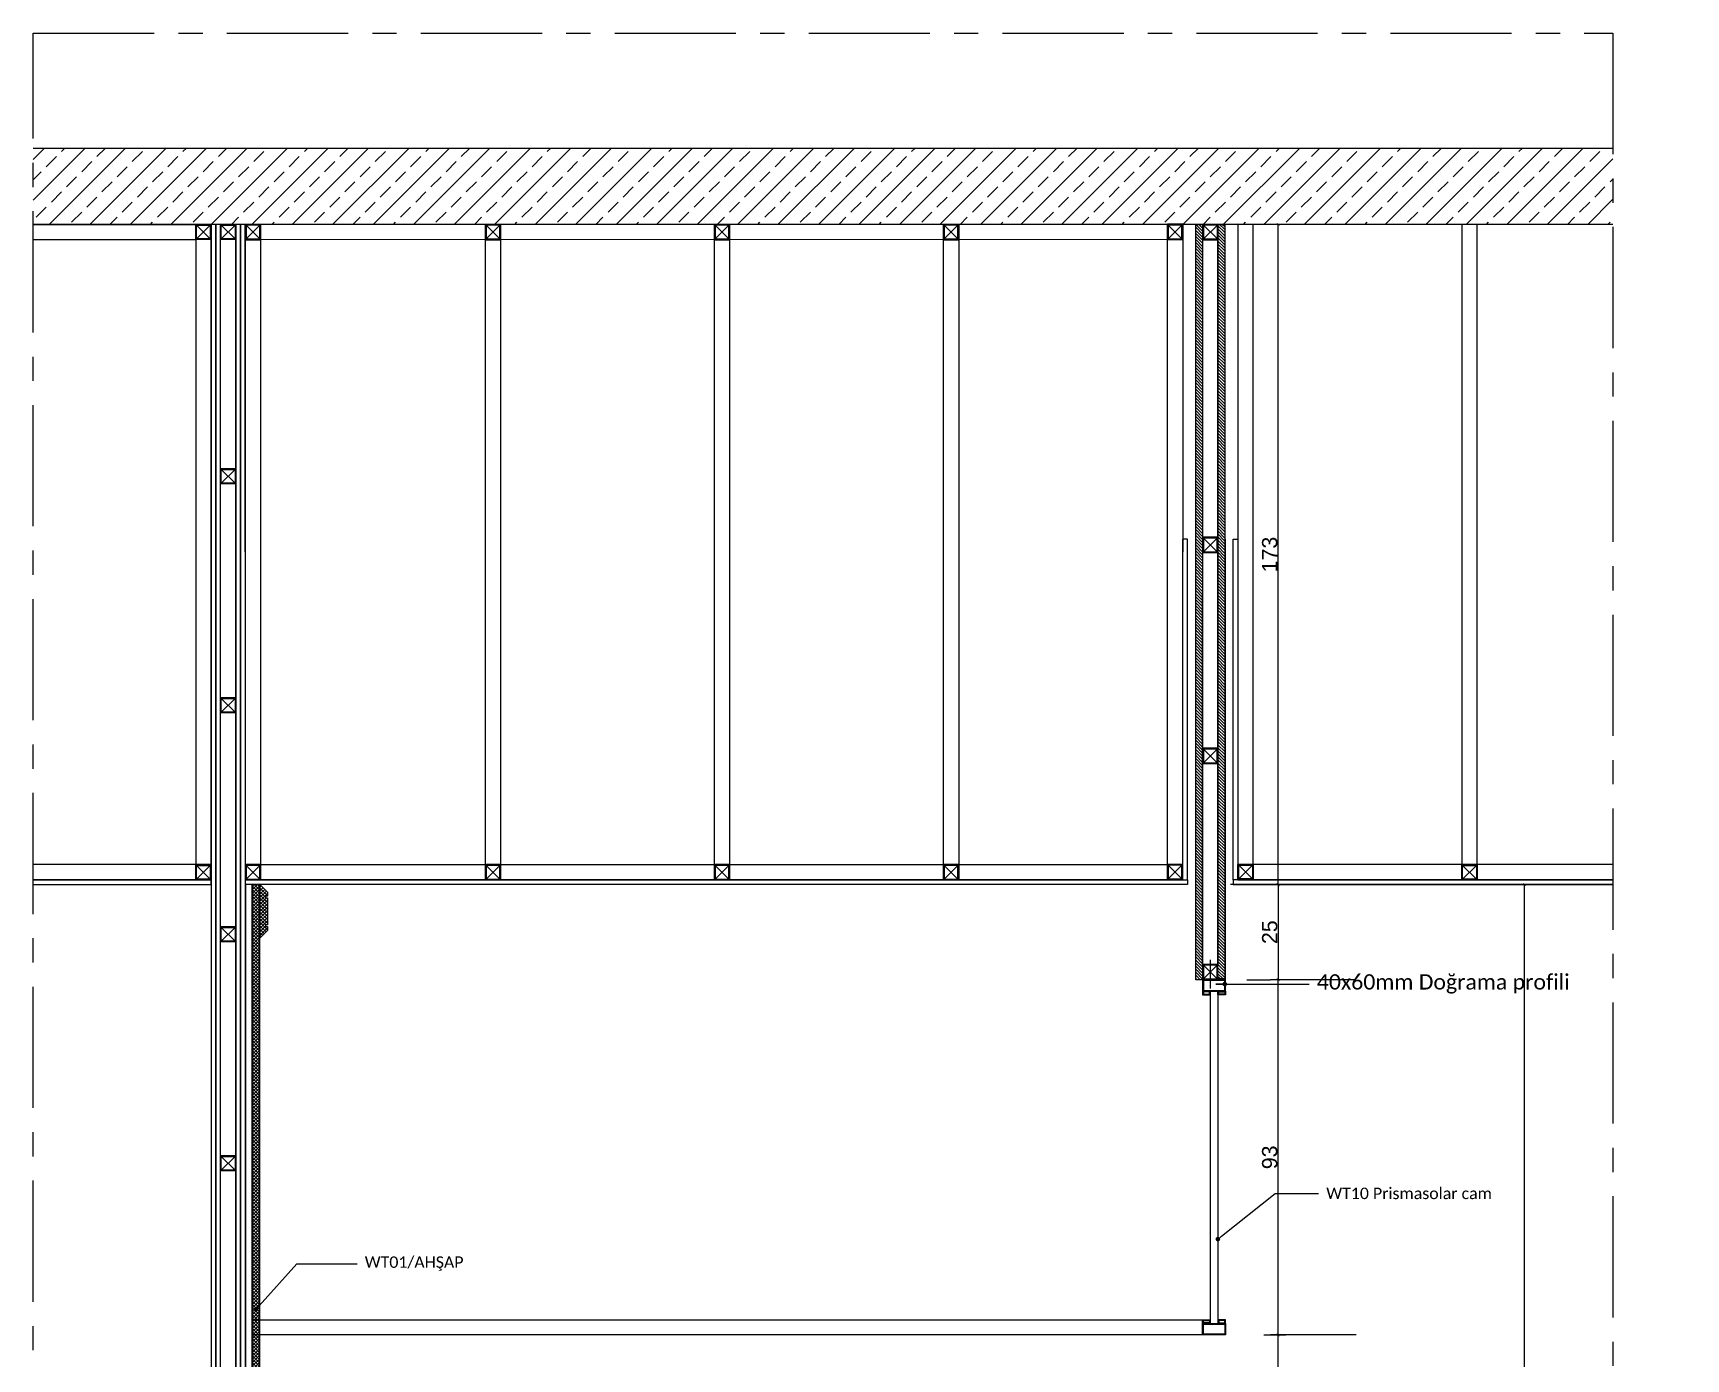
# Model space of a CAD drawing. Header units: millimetres. Extents: x 29001 to 40804, y -8833 to -5892.
# Drawn here: x 35332.3 to 35765.3, y -7001.6 to -6654.2 of the extents above; entities that cross this region are included whole.
import ezdxf
from ezdxf import colors
from ezdxf.entities.mleader import LeaderData, LeaderLine
from ezdxf.math import Vec2, Vec3

# ---------------------------------------------------------------- set-up
doc = ezdxf.new("R2010")
doc.units = ezdxf.units.MM
doc.linetypes.add('CENTER', pattern=[50.8, 31.75, -6.35, 6.35, -6.35])
doc.layers.get('0').update_dxf_attribs({"lineweight": 0})
doc.layers.get('Defpoints').update_dxf_attribs({"lineweight": 0})
for name, color, linetype, lineweight in [('wipeout', 254, 'Continuous', 0), ('xxx_Auto_Duvar_Alcipan', 50, 'Continuous', 0), ('xxx_Auto_Duvar_Duvar Gorunus 01', 253, 'Continuous', 0), ('xxx_Auto_Duvar_Duvar Plan Kesit', 7, 'Continuous', 0), ('xxx_Auto_Duvar_Yesil Alcipan', 93, 'Continuous', 0), ('xxx_Auto_Element_Dograma Cam', 140, 'Continuous', 0), ('xxx_Auto_Element_Dograma Metal', 211, 'Continuous', 0), ('xxx_Auto_Kaplama_Ahşap', 34, 'Continuous', 0), ('xxx_Auto_Kaplama_Ahşap Tarama', 16, 'Continuous', 0), ('xxx_Auto_Kaplama_Aluminyum', 133, 'Continuous', 0), ('xxx_Auto_Konstruksiyon_Metal', 141, 'Continuous', 0), ('xxx_Auto_Konstruksiyon_Metal Ince', 161, 'Continuous', 0), ('xxx_Auto_Olcu_Ic', 33, 'Continuous', 0), ('xxx_Auto_Tasiyici_KolonTarama', 253, 'Continuous', 0), ('xxx_Auto_Yardimci_Aks', 30, 'CENTER', 0), ('xxx_Auto_Yardimci_Yazi', 7, 'Continuous', 0)]:
    doc.layers.add(name, color=color, linetype=linetype, lineweight=lineweight)
doc.styles.add('AUTOBAN', font='')
doc.styles.add('narrow', font='ARIALN.TTF', dxfattribs={"height": 4})
doc.styles.get('AUTOBAN').set_extended_font_data('Helvetica Normal Tr')
doc.dimstyles.new('AUTO_DIM_1-20', dxfattribs={"dimtxt": 4, "dimasz": 0.75, "dimexe": 2, "dimexo": 10, "dimgap": 0.2, "dimtad": 1, "dimdec": 0, "dimrnd": 0.5, "dimdsep": 46, "dimtxsty": 'AUTOBAN', "dimblk": 'ARCHTICK', "dimcen": 2, "dimclrd": 256, "dimclre": 256, "dimclrt": 256, "dimadec": 0, "dimazin": 0, "dimtfac": 1, "dimtdec": 0, "dimtix": 1, "dimtofl": 0, "dimtmove": 1, "dimatfit": 3, "dimfxl": 1, "dimtolj": 1, "dimtzin": 0, "dimlwd": -1, "dimlwe": -1, "dimarcsym": 0})

# ---------------------------------------------------------------- blocks, each defined once
blk = doc.blocks.new('40x40 kutu profil')
at = {"layer": 'xxx_Auto_Konstruksiyon_Metal'}
for points in [[(-1674.77, -595.98), (-1674.77, -599.98), (-1670.77, -599.98), (-1670.77, -595.98), (-1674.77, -595.98)], [(-1670.97, -596.18), (-1674.57, -599.78)], [(-1674.57, -596.18), (-1670.97, -599.78)]]:
    blk.add_lwpolyline(points, dxfattribs=at)
blk.add_lwpolyline([(-1674.57, -596.18), (-1674.57, -599.78), (-1670.97, -599.78), (-1670.97, -596.18)], close=True, dxfattribs=at)
blk = doc.blocks.new('_ArchTick')
at = {"color": 0, "linetype": 'ByBlock', "const_width": 0.15}
blk.add_lwpolyline([(-0.5, -0.5), (0.5, 0.5)], dxfattribs=at)
blk = doc.blocks.new('*D234')
at = {"layer": 'Defpoints', "color": 0, "transparency": 16777216}
for p in [(35644.72, -6995.32), (35658.5, -6995.32), (35640.55, -7075.33)]:
    blk.add_point(p, dxfattribs=at)
at = {"layer": 'xxx_Auto_Olcu_Ic', "transparency": 16777216}
for p, q in [((35654.72, -6995.32), (35660.5, -6995.32)), ((35658.5, -7075.33), (35658.5, -6995.32)), ((35650.55, -7075.33), (35660.5, -7075.33))]:
    blk.add_line(p, q, dxfattribs=at)
at = {"layer": 'xxx_Auto_Olcu_Ic', "transparency": 16777216, "xscale": 0.75, "yscale": 0.75, "zscale": 0.75}
for p, rotation in [((35658.5, -6995.32), 90), ((35658.5, -7075.33), 270)]:
    blk.add_blockref('_ArchTick', p, dxfattribs=dict(at, rotation=rotation))
at = {"layer": 'xxx_Auto_Olcu_Ic', "transparency": 16777216, "insert": (35656.3, -7035.32), "char_height": 4, "attachment_point": 5, "rotation": 90, "style": 'AUTOBAN'}
blk.add_mtext('\\A1;80', dxfattribs=at)
blk = doc.blocks.new('*D235')
at = {"layer": 'Defpoints', "color": 0, "transparency": 16777216}
for p in [(35658.5, -6704.33), (35702.18, -6704.33, 0.02), (35658.5, -6877.33, 0.05)]:
    blk.add_point(p, dxfattribs=at)
at = {"layer": 'xxx_Auto_Olcu_Ic', "transparency": 16777216}
for p, q in [((35692.18, -6704.33), (35656.5, -6704.33)), ((35658.5, -6877.33), (35658.5, -6704.33)), ((35668.5, -6877.33), (35660.5, -6877.33))]:
    blk.add_line(p, q, dxfattribs=at)
at = {"layer": 'xxx_Auto_Olcu_Ic', "transparency": 16777216, "xscale": 0.75, "yscale": 0.75, "zscale": 0.75}
for p, rotation in [((35658.5, -6704.33), 90), ((35658.5, -6877.33), 270)]:
    blk.add_blockref('_ArchTick', p, dxfattribs=dict(at, rotation=rotation))
at = {"layer": 'xxx_Auto_Olcu_Ic', "transparency": 16777216, "insert": (35656.3, -6790.83), "char_height": 4, "attachment_point": 5, "rotation": 90, "style": 'AUTOBAN'}
blk.add_mtext('\\A1;173', dxfattribs=at)
blk = doc.blocks.new('_Dot')
at = {"color": 0, "linetype": 'ByBlock', "lineweight": -2}
blk.add_line((-0.5, 0), (-1, 0), dxfattribs=at)
at = {"color": 0, "linetype": 'ByBlock', "const_width": 0.5}
blk.add_lwpolyline([(-0.25, 0, 1), (0.25, 0, 1)], format="xyb", close=True, dxfattribs=at)
blk = doc.blocks.new('*D247')
at = {"layer": 'Defpoints', "color": 0, "transparency": 16777216}
for p in [(35720.62, -6877.33, 0), (35723.03, -6877.33), (35720.62, -7192.33, 0.02)]:
    blk.add_point(p, dxfattribs=at)
at = {"layer": 'xxx_Auto_Olcu_Ic', "transparency": 16777216}
for p, q in [((35723.03, -7192.33), (35723.03, -6877.33)), ((35730.62, -6877.33), (35725.03, -6877.33)), ((35730.62, -7192.33), (35725.03, -7192.33))]:
    blk.add_line(p, q, dxfattribs=at)
at = {"layer": 'xxx_Auto_Olcu_Ic', "transparency": 16777216, "xscale": 0.75, "yscale": 0.75, "zscale": 0.75}
for p, rotation in [((35723.03, -6877.33), 90), ((35723.03, -7192.33), 270)]:
    blk.add_blockref('_ArchTick', p, dxfattribs=dict(at, rotation=rotation))
at = {"layer": 'xxx_Auto_Olcu_Ic', "transparency": 16777216, "insert": (35720.83, -7034.83), "char_height": 4, "attachment_point": 5, "rotation": 90, "style": 'AUTOBAN'}
blk.add_mtext('\\A1;315', dxfattribs=at)
blk = doc.blocks.new('2x2 kutu profil')
at = {"layer": 'xxx_Auto_Element_Dograma Metal', "linetype": 'Continuous'}
for points in [[(63241.45, 23662.14), (63242.45, 23662.14), (63242.45, 23660.14), (63241.45, 23660.14)], [(63241.65, 23661.94), (63242.25, 23661.94), (63242.25, 23660.34), (63241.65, 23660.34)]]:
    blk.add_lwpolyline(points, close=True, dxfattribs=at)
blk = doc.blocks.new('*D278')
at = {"layer": 'Defpoints', "color": 0, "transparency": 16777216}
for p in [(35658.5, -6902.23), (35688.94, -6902.23, 133.61), (35688.94, -6995.32, 0.05)]:
    blk.add_point(p, dxfattribs=at)
at = {"layer": 'xxx_Auto_Olcu_Ic', "transparency": 16777216}
for p, q in [((35678.94, -6902.23), (35656.5, -6902.23)), ((35658.5, -6995.32), (35658.5, -6902.23)), ((35678.94, -6995.32), (35656.5, -6995.32))]:
    blk.add_line(p, q, dxfattribs=at)
at = {"layer": 'xxx_Auto_Olcu_Ic', "transparency": 16777216, "xscale": 0.75, "yscale": 0.75, "zscale": 0.75}
for p, rotation in [((35658.5, -6902.23), 90), ((35658.5, -6995.32), 270)]:
    blk.add_blockref('_ArchTick', p, dxfattribs=dict(at, rotation=rotation))
at = {"layer": 'xxx_Auto_Olcu_Ic', "transparency": 16777216, "insert": (35656.3, -6948.78), "char_height": 4, "attachment_point": 5, "rotation": 90, "style": 'AUTOBAN'}
blk.add_mtext('\\A1;93', dxfattribs=at)
blk = doc.blocks.new('*D279')
at = {"layer": 'Defpoints', "color": 0, "transparency": 16777216}
for p in [(35660.33, -6877.33, -0.02), (35658.5, -6902.23), (35660.33, -6902.23, -0.05)]:
    blk.add_point(p, dxfattribs=at)
at = {"layer": 'xxx_Auto_Olcu_Ic', "transparency": 16777216}
for p, q in [((35650.33, -6877.33), (35656.5, -6877.33)), ((35658.5, -6877.33), (35658.5, -6902.23)), ((35650.33, -6902.23), (35656.5, -6902.23))]:
    blk.add_line(p, q, dxfattribs=at)
at = {"layer": 'xxx_Auto_Olcu_Ic', "transparency": 16777216, "xscale": 0.75, "yscale": 0.75, "zscale": 0.75}
for p, rotation in [((35658.5, -6877.33), 90), ((35658.5, -6902.23), 270)]:
    blk.add_blockref('_ArchTick', p, dxfattribs=dict(at, rotation=rotation))
at = {"layer": 'xxx_Auto_Olcu_Ic', "transparency": 16777216, "insert": (35656.3, -6889.78), "char_height": 4, "attachment_point": 5, "rotation": 90, "style": 'AUTOBAN'}
blk.add_mtext('\\A1;25', dxfattribs=at)

msp = doc.modelspace()

# ---------------------------------------------------------------- hatches: boundary and pattern name
at = {"layer": 'xxx_Auto_Kaplama_Ahşap'}
h = msp.add_hatch(dxfattribs=at)
h.set_pattern_fill('JIS_WOOD', color=256, scale=0.8, angle=90)
h.set_pattern_definition([(135, (-87609.8462, -5631.11776), (-0.3999999993, -0.3999999993), [])])
h.paths.add_polyline_path([(35638.72, -6902.23), (35636.92, -6902.23), (35636.92, -6704.32), (35638.72, -6704.33)])
h = msp.add_hatch(dxfattribs=at)
h.set_pattern_fill('JIS_WOOD', color=256, scale=0.8, angle=90)
h.set_pattern_definition([(135, (-87615.6462, -5631.11776), (-0.3999999993, -0.3999999993), [])])
h.paths.add_polyline_path([(35644.52, -6902.03), (35642.72, -6902.03), (35642.63, -6704.32), (35644.43, -6704.32)])
at = {"layer": 'xxx_Auto_Kaplama_Ahşap Tarama', "linetype": 'Continuous'}
h = msp.add_hatch(dxfattribs=at)
h.set_pattern_fill('ANSI37', color=256, scale=0.2)
h.set_pattern_definition([(45, (-27946.1634, 38941.3167), (-0.449012806, 0.449012806), []), (135, (-27946.1634, 38941.3167), (-0.449012806, -0.449012806), [])])
h.paths.add_polyline_path([(35391.72, -6877.33), (35389.72, -6877.33), (35389.72, -7082.33), (35391.72, -7082.33)])
h.paths.add_polyline_path([(35389.72, -6877.33), (35389.72, -7082.33)], flags=16)
h = msp.add_hatch(dxfattribs=at)
h.set_pattern_fill('ANSI37', color=256, scale=0.2)
h.set_pattern_definition([(45, (45797.95744, -22801.0176), (-0.449012806, 0.449012806), []), (135, (45797.95744, -22801.0176), (-0.449012806, -0.449012806), [])])
h.paths.add_polyline_path([(35391.72, -6877.32), (35393.72, -6879.32), (35393.72, -6880.32), (35393.22, -6880.32), (35393.22, -6880.82), (35393.72, -6880.82), (35393.72, -6887.82), (35393.22, -6887.82), (35393.22, -6888.32), (35393.72, -6888.32), (35393.72, -6889.32), (35391.72, -6891.32)])
at = {"layer": 'xxx_Auto_Tasiyici_KolonTarama'}
h = msp.add_hatch(dxfattribs=at)
h.set_pattern_fill('ANSI33', color=256, scale=30)
h.set_pattern_definition([(45, (-17593.834, -30530.194), (-5.3033009, 5.3033009), []), (45, (-17588.531, -30530.194), (-5.3033009, 5.3033009), [3.75, -1.875])])
h.paths.add_polyline_path([(35746.18, -6704.33), (35746.18, -6684.33), (35332.3, -6684.33), (35332.3, -6704.33)])

# ---------------------------------------------------------------- linework, layer by layer
at = {"color": 250, "true_color": 0x2e2e2e}
msp.add_lwpolyline([(35638.72, -6995.32), (35389.72, -6995.32), (35389.72, -6991.32), (35638.72, -6991.32)], close=True, dxfattribs=at)
at = {"layer": 'xxx_Auto_Duvar_Alcipan', "elevation": 0}
for points in [[(35631, -6876.08), (35634.72, -6876.08)], [(35650.44, -6876.08), (35646.72, -6876.08)]]:
    msp.add_lwpolyline(points, dxfattribs=at)
at = {"layer": 'xxx_Auto_Duvar_Duvar Gorunus 01', "elevation": 0}
msp.add_lwpolyline([(35746.18, -6877.33), (35646.04, -6877.33)], dxfattribs=at)
at = {"layer": 'xxx_Auto_Duvar_Duvar Plan Kesit', "elevation": 0.02}
for points in [[(35332.3, -6684.33), (35746.18, -6684.33)], [(35746.18, -6704.33), (35332.3, -6704.33)]]:
    msp.add_lwpolyline(points, dxfattribs=at)
at = {"layer": 'xxx_Auto_Duvar_Yesil Alcipan'}
for points in [[(35380.17, -6704.33), (35378.92, -6704.33), (35378.92, -7192.33), (35380.17, -7192.33)], [(35381.42, -6704.33), (35380.17, -6704.33), (35380.17, -7192.33), (35381.42, -7192.33)], [(35386.67, -6704.33), (35385.42, -6704.33), (35385.42, -7192.33), (35386.67, -7192.33)], [(35387.92, -6704.33), (35386.67, -6704.33), (35386.67, -7192.33), (35387.92, -7192.33)], [(35633.47, -6876.08), (35634.72, -6876.08), (35634.72, -6786.83), (35633.47, -6786.83)], [(35647.97, -6876.08), (35646.72, -6876.08), (35646.72, -6786.83), (35647.97, -6786.83)]]:
    msp.add_lwpolyline(points, close=True, dxfattribs=at)
at = {"layer": 'xxx_Auto_Duvar_Yesil Alcipan', "elevation": 0}
for points in [[(35332.3, -6877.33), (35378.92, -6877.33), (35378.92, -6876.08), (35332.3, -6876.08)], [(35746.18, -6876.08), (35646.72, -6876.08), (35646.72, -6877.33), (35746.18, -6877.33)]]:
    msp.add_lwpolyline(points, dxfattribs=at)
msp.add_lwpolyline([(35634.72, -6877.33), (35387.92, -6877.33), (35387.92, -6876.08), (35634.72, -6876.08)], close=True, dxfattribs=at)
at = {"layer": 'xxx_Auto_Kaplama_Ahşap'}
for points in [[(35638.72, -6902.23), (35636.92, -6902.23), (35636.92, -6704.32), (35638.72, -6704.32), (35638.72, -6902.23)], [(35644.52, -6902.03), (35642.72, -6902.03), (35642.72, -6704.32), (35644.52, -6704.32), (35644.52, -6902.03)]]:
    msp.add_lwpolyline(points, dxfattribs=at)
for points in [[(35642.72, -6898.23), (35638.72, -6898.23), (35638.77, -6704.33), (35642.72, -6704.32)], [(35389.72, -6877.33), (35387.92, -6877.33), (35387.92, -7082.33), (35389.72, -7082.33)], [(35391.72, -6877.33), (35389.72, -6877.33), (35389.72, -7082.33), (35391.72, -7082.33)]]:
    msp.add_lwpolyline(points, close=True, dxfattribs=at)
at = {"layer": 'xxx_Auto_Kaplama_Ahşap', "elevation": 0.05}
msp.add_lwpolyline([(35387.92, -7082.33), (35387.92, -6879.32)], dxfattribs=at)
at = {"layer": 'xxx_Auto_Kaplama_Ahşap', "linetype": 'Continuous', "elevation": 130.6}
msp.add_lwpolyline([(35391.72, -6877.32), (35393.72, -6879.32), (35393.72, -6880.32), (35393.22, -6880.32), (35393.22, -6880.82), (35393.72, -6880.82), (35393.72, -6887.82), (35393.22, -6887.82), (35393.22, -6888.32), (35393.72, -6888.32), (35393.72, -6889.32), (35391.72, -6891.32)], close=True, dxfattribs=at)
at = {"layer": 'xxx_Auto_Konstruksiyon_Metal'}
msp.add_lwpolyline([(35385.42, -7188.33), (35385.42, -6704.33)], dxfattribs=at)
at = {"layer": 'xxx_Auto_Konstruksiyon_Metal Ince', "linetype": 'Continuous'}
for points in [[(35332.3, -6704.33), (35374.92, -6704.33), (35374.92, -6708.33), (35332.3, -6708.33)], [(35644.52, -6902.23), (35644.72, -6902.23), (35644.72, -6786.82), (35644.52, -6786.82), (35644.52, -6902.03)], [(35644.52, -6902.23), (35644.52, -6902.23), (35642.72, -6902.23), (35642.72, -6902.03), (35644.52, -6902.03)]]:
    msp.add_lwpolyline(points, dxfattribs=at)
for points in [[(35374.92, -6876.08), (35378.92, -6876.08), (35378.92, -6704.33), (35374.92, -6704.33)], [(35391.91, -6876.08), (35387.92, -6876.08), (35387.91, -6704.33), (35391.91, -6704.33)], [(35633.47, -6876.08), (35629.48, -6876.08), (35629.49, -6704.33), (35633.49, -6704.3)], [(35647.97, -6876.08), (35651.97, -6876.08), (35651.96, -6704.33), (35647.96, -6704.3)]]:
    msp.add_lwpolyline(points, close=True, dxfattribs=at)
at = {"layer": 'xxx_Auto_Konstruksiyon_Metal Ince', "linetype": 'Continuous', "elevation": 0}
for points in [[(35454.8, -6876.08), (35450.81, -6876.08), (35450.81, -6704.33), (35454.8, -6704.33)], [(35514.8, -6876.08), (35510.81, -6876.08), (35510.81, -6704.33), (35514.8, -6704.33)], [(35574.8, -6876.08), (35570.81, -6876.08), (35570.81, -6704.33), (35574.8, -6704.33)], [(35706.64, -6876.08), (35710.64, -6876.08), (35710.64, -6704.33), (35706.64, -6704.33)], [(35387.92, -6872.08), (35633.47, -6872.08), (35633.47, -6876.08), (35387.92, -6876.08)]]:
    msp.add_lwpolyline(points, close=True, dxfattribs=at)
at = {"layer": 'xxx_Auto_Konstruksiyon_Metal Ince', "linetype": 'Continuous'}
for points, elevation in [([(35630.72, -6708.32), (35391.92, -6708.33)], 0.02), ([(35332.3, -6876.08), (35378.92, -6876.08), (35378.92, -6872.08), (35332.3, -6872.08)], 0), ([(35746.18, -6872.08), (35647.97, -6872.08), (35647.97, -6876.08), (35746.18, -6876.08)], 0)]:
    msp.add_lwpolyline(points, dxfattribs=dict(at, elevation=elevation))

# ---------------------------------------------------------------- block references
at = {"layer": 'xxx_Auto_Konstruksiyon_Metal', "xscale": -1}
for p, rotation in [((37049.69, -7304.3), 180), ((37056.18, -7304.3, 0.02), 180), ((37056.19, -7368.3), 180), ((37056.19, -7428.3), 180), ((35974.9, -5201.31), 270), ((36247.94, -5201.27), 270), ((36306.62, -5201.31, 0), 270), ((37056.19, -7488.3), 180), ((37056.19, -7548.3), 180)]:
    msp.add_blockref('40x40 kutu profil', p, dxfattribs=dict(at, rotation=rotation))
at = {"layer": 'xxx_Auto_Konstruksiyon_Metal'}
for p, rotation in [((34791.94, -5033.56, 0.03), 90), ((34854.83, -5033.56, 0), 90), ((34914.83, -5033.56, 0), 90), ((34974.83, -5033.56, 0), 90), ((35033.51, -5033.53), 90), ((35042.79, -5033.56), 90.00000000000001), ((35042.74, -5115.54), 90.00000000000001), ((35042.74, -5170.82), 90.00000000000001), ((34791.94, -5201.31), 90), ((34854.83, -5201.31, 0), 90), ((34914.83, -5201.31, 0), 90), ((34974.83, -5201.31, 0), 90), ((35033.51, -5201.27), 90), ((35042.74, -5227.47), 90.00000000000001)]:
    msp.add_blockref('40x40 kutu profil', p, dxfattribs=dict(at, rotation=rotation))

# ---------------------------------------------------------------- dimensions: what is measured, and where the dimension line sits
at = {"layer": 'xxx_Auto_Olcu_Ic'}
for base, p1, p2, picture, middle in [((35658.5, -6704.33), (35658.5, -6877.33, 0.05), (35702.18, -6704.33, 0.02), '*D235', (35656.3, -6790.83)), ((35658.5, -6902.23, 0.05), (35660.33, -6877.33, 0.03), (35660.33, -6902.23), '*D279', (35656.3, -6889.78, 0.05)), ((35723.03, -6877.33), (35720.62, -7192.33, 0.02), (35720.62, -6877.33, 0), '*D247', (35720.83, -7034.83)), ((35658.5, -6902.23), (35688.94, -6995.32, 0.05), (35688.94, -6902.23, 133.61), '*D278', (35656.3, -6948.78)), ((35658.5, -6995.32), (35640.55, -7075.33), (35644.72, -6995.32), '*D234', (35656.3, -7035.32))]:
    dim = msp.add_linear_dim(base=base, p1=p1, p2=p2, angle=90, dimstyle='AUTO_DIM_1-20', dxfattribs=at)
    dim.commit()
    dim.dimension.update_dxf_attribs({"geometry": picture, "text_midpoint": middle})

# ---------------------------------------------------------------- leaders
at = {"layer": 'xxx_Auto_Yardimci_Yazi'}
ml = msp.add_multileader_mtext('Standard', dxfattribs=at)
ml.set_content('{\\fCalibri Light|b0|i0|c162|p34;WT01/AHŞAP}', color=256, style='narrow')
ml.set_leader_properties(color=256, linetype='ByLayer', lineweight=-1)
ml.set_arrow_properties(name='DOT')
ml.build(insert=Vec2(0, 0))
ml.multileader.update_dxf_attribs({"dogleg_length": 49.61, "arrow_head_size": 1.2})
ctx = ml.context
ctx.base_point, ctx.char_height, ctx.arrow_head_size, ctx.plane_origin = Vec3(35417.2, -6976.65), 3, 1.2, Vec3(35071.18, -6850.96)
notes = []
notes.append((ctx, [(0, (1, 1, 0), (35401.4, -6976.65), (1, 0), 15.8, [(0, [(35390.71, -6988.61)], 0, [])])]))
ctx.mtext.insert, ctx.mtext.width, ctx.mtext.defined_height, ctx.mtext.flow_direction = Vec3(35419.2, -6974.73), 186.3768, 39.78, 5
for ctx, leaders in notes:
    for number, flags, end, landing, length, lines in leaders:
        leader = LeaderData()
        leader.index, (leader.has_last_leader_line, leader.has_dogleg_vector, leader.attachment_direction) = number, flags
        leader.last_leader_point, leader.dogleg_vector, leader.dogleg_length = Vec3(end), Vec3(landing), length
        for number, points, colour, breaks in lines:
            line = LeaderLine()
            line.index, line.vertices, line.color, line.breaks = number, Vec3.list(points), colors.encode_raw_color(colour), breaks
            leader.lines.append(line)
        ctx.leaders.append(leader)

# ---------------------------------------------------------------- next in the draw order: wipeouts: each hides what was drawn before it
msp.add_wipeout([(35644.72, -6995.32), (35638.72, -6995.32), (35638.72, -6991.32), (35640.72, -6991.32), (35640.72, -6906.23), (35640.72, -6905.23), (35642.72, -6905.23), (35642.72, -6991.32), (35644.72, -6991.32)]).dxf.layer = 'wipeout'

# ---------------------------------------------------------------- next in the draw order: linework, layer by layer
at = {"layer": 'xxx_Auto_Element_Dograma Cam'}
for p, q in [((35640.72, -6905.23), (35640.72, -6992.32)), ((35642.69, -6905.23), (35642.72, -6992.32))]:
    msp.add_line(p, q, dxfattribs=at)
at = {"layer": 'xxx_Auto_Element_Dograma Metal', "linetype": 'Continuous'}
for points in [[(35638.72, -6905.23), (35644.72, -6905.23), (35644.72, -6902.23), (35638.72, -6902.23)], [(35638.92, -6905.03), (35644.52, -6905.03), (35644.52, -6902.43), (35638.92, -6902.43)], [(35638.72, -6992.32), (35644.72, -6992.32), (35644.72, -6995.32), (35638.72, -6995.32)], [(35638.92, -6992.52), (35644.52, -6992.52), (35644.52, -6995.12), (35638.92, -6995.12)]]:
    msp.add_lwpolyline(points, close=True, dxfattribs=at)
at = {"layer": 'xxx_Auto_Konstruksiyon_Metal'}
msp.add_lwpolyline([(35640.72, -6897.05), (35640.72, -6904.53)], dxfattribs=at)
at = {"layer": 'xxx_Auto_Yardimci_Aks'}
msp.add_lwpolyline([(35332.3, -6654.19), (35746.18, -6654.19), (35746.18, -7240.64), (35332.3, -7240.64)], close=True, dxfattribs=at)

# ---------------------------------------------------------------- next in the draw order: block references
at = {"layer": 'xxx_Auto_Kaplama_Aluminyum', "color": 1, "linetype": 'Continuous', "xscale": -1}
for p, rotation in [((59300.86, 56336.22), 90), ((11982.58, -70233.78), 270.0000000000001)]:
    msp.add_blockref('2x2 kutu profil', p, dxfattribs=dict(at, rotation=rotation))
at = {"layer": 'xxx_Auto_Kaplama_Aluminyum', "color": 1, "linetype": 'Continuous'}
for p, rotation in [((11982.58, 56336.22), 269.9999999999999), ((59300.86, -70233.77), 90.00000000000001)]:
    msp.add_blockref('2x2 kutu profil', p, dxfattribs=dict(at, rotation=rotation))

# ---------------------------------------------------------------- next in the draw order: leaders
at = {"layer": 'xxx_Auto_Yardimci_Yazi'}
ml = msp.add_multileader_mtext('Standard', dxfattribs=at)
ml.set_content('{\\fCalibri Light|b0|i0|c162|p34;40x60mm Doğrama profili}', color=256, style='narrow')
ml.set_leader_properties(color=256, linetype='ByLayer', lineweight=-1)
ml.set_arrow_properties(name='DOT')
ml.build(insert=Vec2(0, 0))
ml.multileader.update_dxf_attribs({"dogleg_length": 49.61, "arrow_head_size": 1.2})
ctx = ml.context
ctx.base_point, ctx.arrow_head_size, ctx.plane_origin = Vec3(35666.63, -6903.37), 1.2, Vec3(35298.65, -6788.01)
notes = []
notes.append((ctx, [(0, (1, 1, 0), (35642.15, -6903.37), (1, 0), 24.48, [(0, [(35644.52, -6903.37)], 0, [])])]))
ctx.mtext.insert, ctx.mtext.width, ctx.mtext.defined_height, ctx.mtext.flow_direction = Vec3(35668.63, -6900.81), 186.3768, 39.78, 5
ml = msp.add_multileader_mtext('Standard', dxfattribs=at)
ml.set_content('{\\fCalibri Light|b0|i0|c162|p34;WT10 Prismasolar cam}', color=256, style='narrow')
ml.set_leader_properties(color=256, linetype='ByLayer', lineweight=-1)
ml.set_arrow_properties(name='DOT')
ml.build(insert=Vec2(0, 0))
ml.multileader.update_dxf_attribs({"dogleg_length": 49.61, "arrow_head_size": 1.2})
ctx = ml.context
ctx.base_point, ctx.char_height, ctx.arrow_head_size, ctx.plane_origin = Vec3(35669.1, -6958.24), 3, 1.2, Vec3(35327.54, -6832.55)
notes.append((ctx, [(0, (1, 1, 0), (35657.75, -6958.24), (1, 0), 11.35, [(0, [(35642.71, -6970.2)], 0, [])])]))
ctx.mtext.insert, ctx.mtext.width, ctx.mtext.defined_height, ctx.mtext.flow_direction = Vec3(35671.1, -6956.72), 186.3768, 39.78, 5
for ctx, leaders in notes:
    for number, flags, end, landing, length, lines in leaders:
        leader = LeaderData()
        leader.index, (leader.has_last_leader_line, leader.has_dogleg_vector, leader.attachment_direction) = number, flags
        leader.last_leader_point, leader.dogleg_vector, leader.dogleg_length = Vec3(end), Vec3(landing), length
        for number, points, colour, breaks in lines:
            line = LeaderLine()
            line.index, line.vertices, line.color, line.breaks = number, Vec3.list(points), colors.encode_raw_color(colour), breaks
            leader.lines.append(line)
        ctx.leaders.append(leader)

doc.saveas('drawing.dxf')
